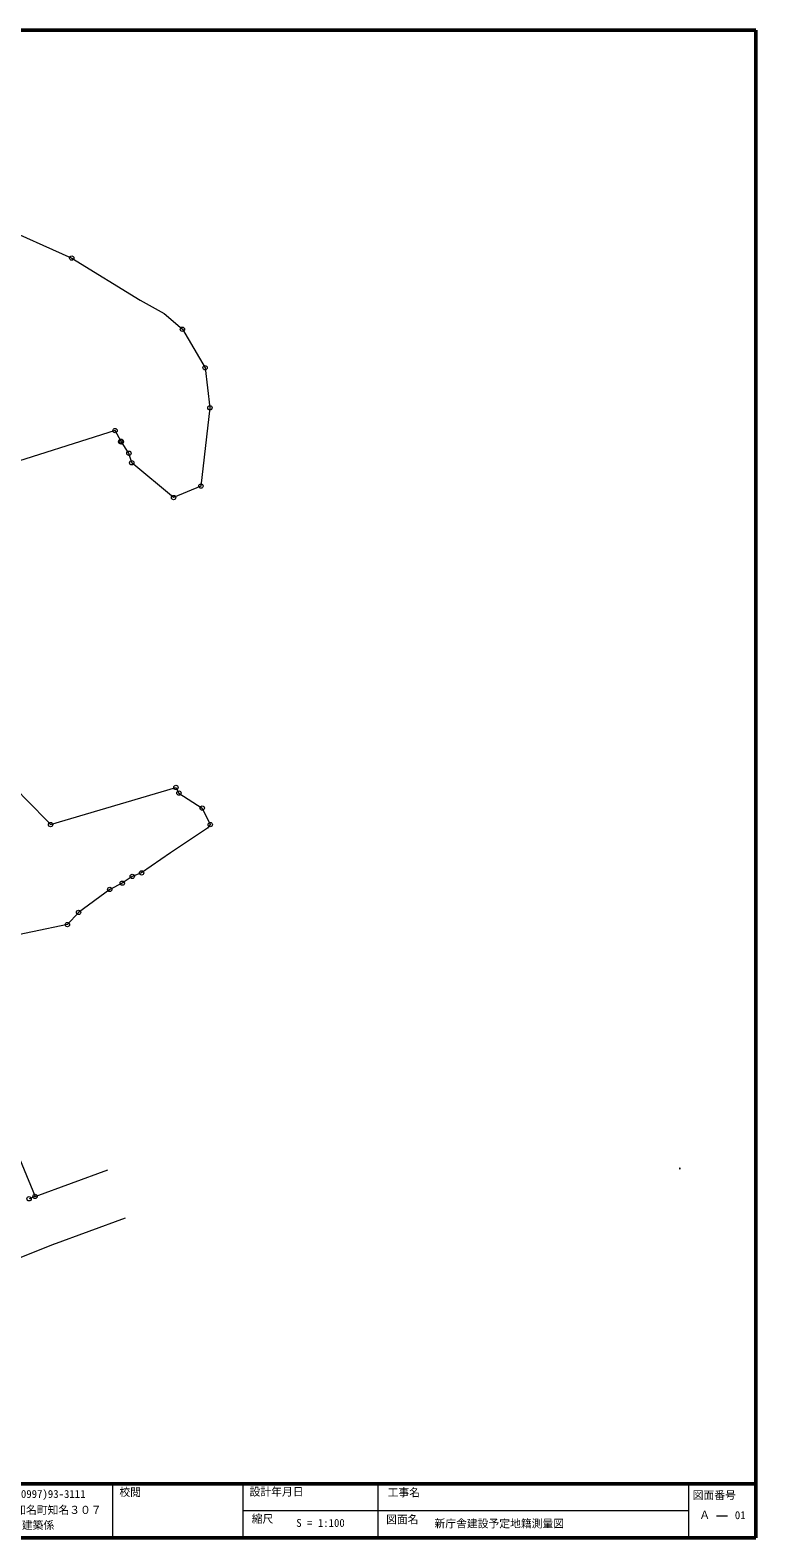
# Model space of a CAD drawing. Units: millimetres, scale not verified, with parts at other scales. Extents: x 4821 to 407321, y 4530 to 283530.
# Drawn here: x 272955 to 407321, y 4530 to 283530 of the extents above; entities that cross this region are included whole.
import ezdxf
from ezdxf.enums import TextEntityAlignment as Align

# ---------------------------------------------------------------- set-up
doc = ezdxf.new("R2010")
doc.units = ezdxf.units.MM
doc.header["$LTSCALE"] = 1000
for name, color, linetype, lineweight in [('_0-0_', 4, 'Continuous', 18), ('_1-1_', 7, 'Continuous', 18), ('_1-2_', 7, 'Continuous', 18), ('_2-0_', 7, 'Continuous', 18)]:
    doc.layers.add(name, color=color, linetype=linetype, lineweight=lineweight)
doc.styles.add('ＭＳ ゴシック', font='')
doc.styles.get('ＭＳ ゴシック').set_extended_font_data('MS Gothic')

msp = doc.modelspace()

# ---------------------------------------------------------------- linework, layer by layer
at = {"layer": '_0-0_', "color": 5, "lineweight": 50}
for p, q in [((4821, 283530), (407321, 283530)), ((407321, 4530), (407321, 283530)), ((4821, 14530), (407321, 14530)), ((4821, 4530), (407321, 4530))]:
    msp.add_line(p, q, dxfattribs=at)
at = {"layer": '_0-0_', "color": 7}
for p, q in [((288205, 14530), (288205, 4530)), ((312321, 14530), (312321, 4530)), ((337321, 14530), (337321, 4530)), ((394821, 14530), (394821, 4530)), ((394821, 9530), (312321, 9530)), ((400043, 8623), (402043, 8623))]:
    msp.add_line(p, q, dxfattribs=at)
at = {"layer": '_1-1_'}
for p, q in [((265689, 248068), (280650, 241349)), ((280650, 241349), (293336, 233591)), ((293336, 233591), (297777, 231077)), ((297777, 231077), (301150, 228188)), ((301150, 228188), (305349, 221061)), ((305349, 221061), (306246, 213645)), ((306246, 213645), (304571, 199172)), ((288688, 209436), (245479, 195706)), ((289778, 207394), (288688, 209436)), ((291242, 205247), (289778, 207394)), ((291766, 203462), (291242, 205247)), ((299525, 197045), (291766, 203462)), ((304571, 199172), (299525, 197045)), ((264488, 149051), (275988, 137362)), ((276727, 136516), (299937, 143384)), ((299937, 143384), (300495, 142362)), ((300495, 142362), (304810, 139578)), ((304810, 139578), (306313, 136521)), ((275988, 137362), (276727, 136516)), ((305766, 135843), (298939, 131313)), ((306313, 136521), (305766, 135843)), ((298939, 131313), (293593, 127581)), ((290000, 125679), (287698, 124521)), ((291858, 126940), (290000, 125679)), ((293593, 127581), (291858, 126940)), ((287698, 124521), (281913, 120270)), ((281913, 120270), (279847, 118010)), ((279847, 118010), (263254, 114600)), ((263941, 91684), (273868, 67716)), ((273868, 67716), (272755, 67268))]:
    msp.add_line(p, q, dxfattribs=at)
at = {"layer": '_1-2_'}
msp.add_line((273868, 67716), (287325, 72648), dxfattribs=at)
at = {"layer": '_2-0_'}
for p, q in [((393165, 72849), (393163, 72847)), ((393163, 72847), (393206, 72827)), ((393172, 72863), (393165, 72849)), ((393178, 72877), (393169, 72877)), ((393169, 72877), (393172, 72863)), ((393185, 72879), (393178, 72877)), ((393188, 72895), (393185, 72879)), ((393191, 72897), (393188, 72895)), ((393195, 72903), (393191, 72897)), ((393196, 72905), (393195, 72903)), ((393197, 72907), (393196, 72905)), ((393198, 72909), (393197, 72907)), ((393202, 72914), (393198, 72909)), ((393206, 72921), (393202, 72914)), ((393207, 72922), (393206, 72921)), ((393206, 72827), (393210, 72826)), ((393207, 72892), (393214, 72915)), ((393208, 72891), (393207, 72892)), ((393219, 72880), (393208, 72891)), ((393210, 72826), (393215, 72823)), ((393214, 72915), (393213, 72916)), ((393215, 72823), (393219, 72822)), ((393220, 72878), (393219, 72880)), ((393219, 72822), (393259, 72807)), ((393237, 72871), (393220, 72878)), ((393266, 72861), (393237, 72871)), ((393237, 72871), (393237, 72871)), ((393259, 72807), (393272, 72788)), ((393280, 72904), (393266, 72861)), ((393266, 72861), (393266, 72861)), ((393270, 72920), (393267, 72915)), ((393267, 72915), (393274, 72907)), ((393284, 72922), (393270, 72920)), ((393272, 72788), (393283, 72790)), ((393274, 72907), (393276, 72907)), ((393276, 72907), (393278, 72905)), ((393278, 72905), (393280, 72904)), ((393283, 72790), (393293, 72799)), ((393291, 72921), (393284, 72922)), ((393299, 72917), (393291, 72921)), ((393293, 72799), (393298, 72802)), ((393298, 72802), (393305, 72808)), ((393301, 72913), (393299, 72917)), ((393304, 72909), (393301, 72913)), ((393312, 72896), (393304, 72909)), ((393305, 72808), (393307, 72810)), ((393307, 72810), (393308, 72813)), ((393308, 72813), (393312, 72830)), ((393318, 72881), (393312, 72896)), ((393312, 72830), (393315, 72843)), ((393315, 72843), (393317, 72852)), ((393317, 72852), (393319, 72858)), ((393318, 72880), (393318, 72881)), ((393318, 72874), (393318, 72880)), ((393320, 72861), (393318, 72874)), ((393319, 72858), (393320, 72861)), ((277137, 58796), (290594, 63729)), ((277415, 58903), (276302, 58455)), ((276302, 58455), (256822, 50613))]:
    msp.add_line(p, q, dxfattribs=at)
for centre in [(280650, 241349), (301150, 228188), (305349, 221061), (306246, 213645), (288688, 209436), (289778, 207394), (291242, 205247), (291766, 203462), (304571, 199172), (299525, 197045), (299937, 143384), (300495, 142362), (304810, 139578), (276727, 136516), (306313, 136521), (290000, 125679), (291858, 126940), (293593, 127581), (287698, 124521), (281913, 120270), (279847, 118010), (272755, 67268), (273868, 67716)]:
    msp.add_circle(centre, 400, dxfattribs=at)
at = {"layer": '_2-0_', "color": 3, "lineweight": 25}
msp.add_circle((289778, 207394), 400, dxfattribs=at)

# ---------------------------------------------------------------- texts
at = {"layer": '_0-0_', "style": 'ＭＳ ゴシック'}
for s, p in [('設計年月日', (313582, 11885)), ('〒891-9295 TEL(0997)93-3111', (256282, 11478)), ('校閲', (289475, 11817)), ('工事名', (339142, 11758)), ('図面番号', (395618, 11249)), ('鹿児島県大島郡知名町知名３０７', (256197, 8514)), ('縮尺', (313980, 6872)), ('図面名', (338857, 6771)), ('Ａ', (396848, 7607)), ('01', (403430, 7555)), ('建設課\u3000\u3000建築係', (261424, 5696)), ('S = 1:100', (322229, 6117)), ('新庁舎建設予定地籍測量図', (347815, 5999))]:
    msp.add_text(s, height=1466, dxfattribs=at).set_placement(p, align=Align.BOTTOM_LEFT)

doc.saveas('drawing.dxf')
